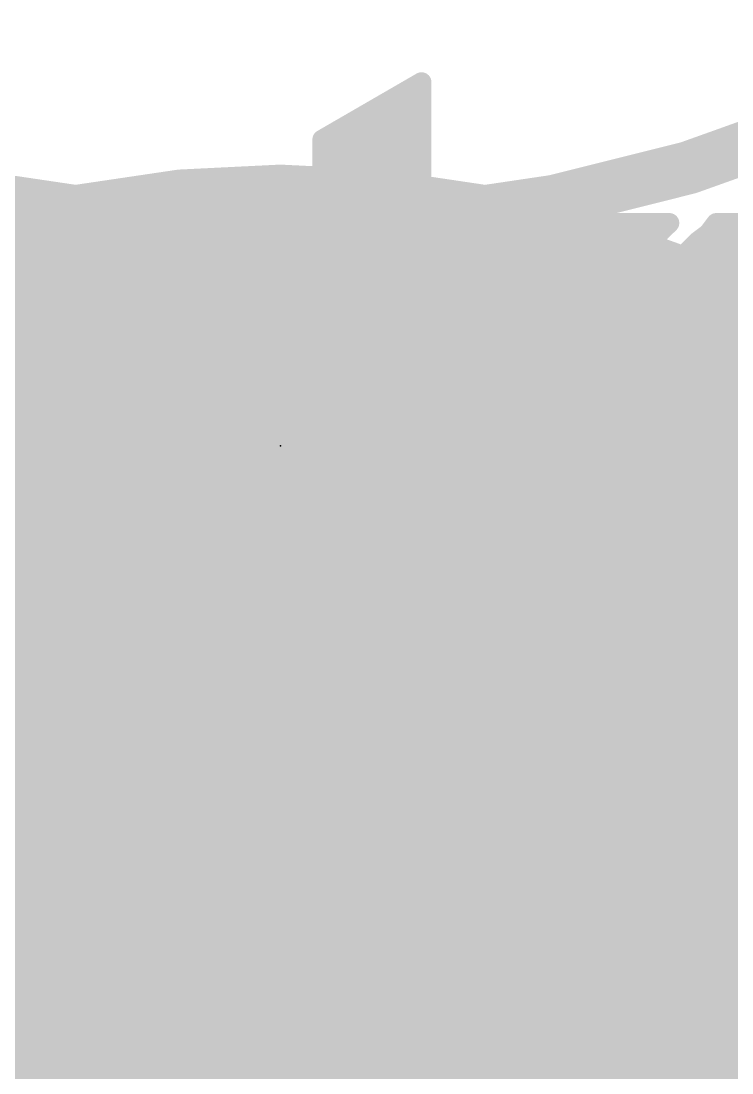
# Model space of a CAD drawing. Extents: x -31.8 to 54.9, y -9.4 to 30.
# Drawn here: x 11.706 to 14.431, y 20.455 to 24.49 of the extents above; entities that cross this region are included whole.
import ezdxf

# ---------------------------------------------------------------- set-up
doc = ezdxf.new("R2010")
doc.units = 0
for name, color, linetype in [('16', 132, 'CONTINUOUS'), ('18', 110, 'CONTINUOUS'), ('21', 253, 'CONTINUOUS'), ('22', 253, 'CONTINUOUS'), ('23', 53, 'CONTINUOUS'), ('40', 132, 'CONTINUOUS'), ('51', 253, 'CONTINUOUS'), ('52', 253, 'CONTINUOUS')]:
    doc.layers.add(name, color=color, linetype=linetype)

# ---------------------------------------------------------------- blocks, each defined once
blk = doc.blocks.new('PIE')
at = {"const_width": 0.5}
blk.add_lwpolyline([(0, -0.25, 1), (0, 0.25, 1), (0, -0.25)], format="xyb", dxfattribs=at)
blk = doc.blocks.new('ROUNDV')
at = {"const_width": 0.5}
blk.add_lwpolyline([(0, -0.25, 1), (0, 0.25, 1), (0, -0.25)], format="xyb", dxfattribs=at)

msp = doc.modelspace()

# ---------------------------------------------------------------- linework, layer by layer
at = {"layer": '21'}
for points, const_width in [([(12.861, 24.035), (13.241, 24.255)], 0.0762), ([(13.241, 24.255), (13.241, 23.205)], 0.0762), ([(13.2006, 24.2316), (13.241, 24.2316)], 0.0762), ([(13.069, 24.1554), (13.241, 24.1554)], 0.0762), ([(12.9373, 24.0792), (13.241, 24.0792)], 0.0762), ([(12.861, 22.295), (12.861, 24.035)], 0.0762), ([(12.861, 24.003), (13.241, 24.003)], 0.0762), ([(12.861, 23.9268), (13.241, 23.9268)], 0.0762), ([(12.861, 23.8506), (13.241, 23.8506)], 0.0762), ([(12.861, 23.7744), (13.241, 23.7744)], 0.0762), ([(12.411, 23.705), (12.551, 23.745)], 0.0762), ([(12.551, 23.745), (12.691, 23.745)], 0.0762), ([(12.691, 23.745), (12.701, 23.735)], 0.0762), ([(12.701, 23.735), (12.701, 23.375)], 0.0762), ([(12.031, 23.685), (12.071, 23.695)], 0.0762), ([(12.071, 23.695), (12.121, 23.705)], 0.0762), ([(12.087, 23.6982), (12.161, 23.6982)], 0.0762), ([(12.121, 23.705), (12.161, 23.715)], 0.0762), ([(12.161, 23.715), (12.161, 23.445)], 0.0762), ([(12.291, 23.625), (12.411, 23.705)], 0.0762), ([(12.4008, 23.6982), (12.701, 23.6982)], 0.0762), ([(12.861, 23.6982), (13.241, 23.6982)], 0.0762), ([(13.241, 23.205), (13.731, 23.715)], 0.0762), ([(14.191, 23.715), (13.661, 23.195)], 0.0762), ([(13.7149, 23.6982), (14.1739, 23.6982)], 0.0762), ([(13.731, 23.715), (14.191, 23.715)], 0.0762), ([(14.341, 23.675), (14.371, 23.715)], 0.0762), ([(14.3584, 23.6982), (15.151, 23.6982)], 0.0762), ([(14.371, 23.715), (14.491, 23.715)], 0.0762), ([(11.791, 23.645), (11.891, 23.665)], 0.0762), ([(11.791, 22.295), (11.791, 23.645)], 0.0762), ([(11.891, 23.665), (11.931, 23.675)], 0.0762), ([(11.931, 23.675), (11.981, 23.675)], 0.0762), ([(11.981, 23.675), (12.031, 23.685)], 0.0762), ([(14.241, 23.585), (14.301, 23.645)], 0.0762), ([(14.301, 23.645), (14.341, 23.675)], 0.0762), ([(11.791, 23.622), (12.161, 23.622)], 0.0762), ([(12.241, 23.575), (12.291, 23.625)], 0.0762), ([(12.288, 23.622), (12.701, 23.622)], 0.0762), ([(12.861, 23.622), (13.241, 23.622)], 0.0762), ([(13.6416, 23.622), (14.0962, 23.622)], 0.0762), ([(14.278, 23.622), (15.151, 23.622)], 0.0762), ([(12.201, 23.515), (12.241, 23.575)], 0.0762), ([(14.211, 23.545), (14.241, 23.585)], 0.0762), ([(11.791, 23.5458), (12.161, 23.5458)], 0.0762), ([(12.2215, 23.5458), (12.701, 23.5458)], 0.0762), ([(12.861, 23.5458), (13.241, 23.5458)], 0.0762), ([(13.5684, 23.5458), (14.0185, 23.5458)], 0.0762), ([(14.171, 23.515), (14.211, 23.545)], 0.0762), ([(14.2116, 23.5458), (15.151, 23.5458)], 0.0762), ([(12.171, 23.445), (12.201, 23.515)], 0.0762), ([(14.111, 23.455), (14.171, 23.515)], 0.0762), ([(11.791, 23.4696), (12.161, 23.4696)], 0.0762), ([(12.161, 23.445), (12.171, 23.445)], 0.0762), ([(12.1815, 23.4696), (12.701, 23.4696)], 0.0762), ([(12.861, 23.4696), (13.241, 23.4696)], 0.0762), ([(13.4952, 23.4696), (13.9409, 23.4696)], 0.0762), ([(14.491, 23.455), (14.111, 23.455)], 0.0762), ([(14.1256, 23.4696), (15.151, 23.4696)], 0.0762), ([(11.791, 23.3934), (12.701, 23.3934)], 0.0762), ([(12.461, 23.375), (12.381, 23.355)], 0.0762), ([(12.561, 23.385), (12.461, 23.375)], 0.0762), ([(12.671, 23.385), (12.561, 23.385)], 0.0762), ([(12.691, 23.375), (12.671, 23.385)], 0.0762), ([(12.701, 23.375), (12.691, 23.375)], 0.0762), ([(12.861, 23.3934), (13.241, 23.3934)], 0.0762), ([(13.422, 23.3934), (13.8632, 23.3934)], 0.0762), ([(12.381, 23.355), (12.321, 23.315)], 0.0762), ([(11.791, 23.3172), (12.3243, 23.3172)], 0.0762), ([(12.321, 23.315), (12.261, 23.255)], 0.0762), ([(12.861, 23.3172), (13.241, 23.3172)], 0.0762), ([(13.3488, 23.3172), (13.7856, 23.3172)], 0.0762), ([(12.261, 23.255), (12.201, 23.115)], 0.0762), ([(11.791, 23.241), (12.255, 23.241)], 0.0762), ([(12.861, 23.241), (13.241, 23.241)], 0.0762), ([(13.2756, 23.241), (13.7079, 23.241)], 0.0762), ([(11.791, 23.1648), (12.2223, 23.1648)], 0.0762), ([(12.861, 23.1648), (13.6808, 23.1648)], 0.0762), ([(13.661, 23.195), (14.251, 22.295)], 0.0762), ([(11.791, 23.0886), (12.1951, 23.0886)], 0.0762), ([(12.201, 23.115), (12.181, 23.025)], 0.0762), ([(12.861, 23.0886), (13.7308, 23.0886)], 0.0762), ([(11.791, 23.0124), (12.181, 23.0124)], 0.0762), ([(12.181, 23.025), (12.181, 22.295)], 0.0762), ([(12.861, 23.0124), (13.7807, 23.0124)], 0.0762), ([(11.791, 22.9362), (12.181, 22.9362)], 0.0762), ([(12.861, 22.9362), (13.8307, 22.9362)], 0.0762), ([(13.391, 22.935), (13.241, 22.785)], 0.0762), ([(13.781, 22.295), (13.391, 22.935)], 0.0762), ([(11.791, 22.86), (12.181, 22.86)], 0.0762), ([(12.861, 22.86), (13.316, 22.86)], 0.0762), ([(13.4367, 22.86), (13.8806, 22.86)], 0.0762), ([(11.791, 22.7838), (12.181, 22.7838)], 0.0762), ([(12.861, 22.7838), (13.241, 22.7838)], 0.0762), ([(13.241, 22.785), (13.241, 22.295)], 0.0762), ([(13.4831, 22.7838), (13.9306, 22.7838)], 0.0762), ([(11.791, 22.7076), (12.181, 22.7076)], 0.0762), ([(12.861, 22.7076), (13.241, 22.7076)], 0.0762), ([(13.5296, 22.7076), (13.9805, 22.7076)], 0.0762), ([(11.791, 22.6314), (12.181, 22.6314)], 0.0762), ([(12.861, 22.6314), (13.241, 22.6314)], 0.0762), ([(13.576, 22.6314), (14.0305, 22.6314)], 0.0762), ([(11.791, 22.5552), (12.181, 22.5552)], 0.0762), ([(12.861, 22.5552), (13.241, 22.5552)], 0.0762), ([(13.6224, 22.5552), (14.0804, 22.5552)], 0.0762), ([(11.791, 22.479), (12.181, 22.479)], 0.0762), ([(12.861, 22.479), (13.241, 22.479)], 0.0762), ([(13.6689, 22.479), (14.1304, 22.479)], 0.0762), ([(11.791, 22.4028), (12.181, 22.4028)], 0.0762), ([(12.861, 22.4028), (13.241, 22.4028)], 0.0762), ([(13.7153, 22.4028), (14.1803, 22.4028)], 0.0762), ([(11.791, 22.3266), (12.181, 22.3266)], 0.0762), ([(12.861, 22.3266), (13.241, 22.3266)], 0.0762), ([(13.7617, 22.3266), (14.2303, 22.3266)], 0.0762), ([(12.181, 22.295), (11.791, 22.295)], 0.0762), ([(13.241, 22.295), (12.861, 22.295)], 0.0762), ([(14.251, 22.295), (13.781, 22.295)], 0.0762), ([(11.16, 21.59), (14.24, 21.59)], 0.2032)]:
    msp.add_lwpolyline(points, dxfattribs=dict(at, const_width=const_width))
for points, const_width in [([(13.2601, 24.255, 1), (13.222, 24.255)], 0.0381), ([(13.2505, 24.2385, 1), (13.2315, 24.2715)], 0.0381), ([(13.2006, 24.2507, 1), (13.2006, 24.2126)], 0.0381), ([(13.241, 24.2126, 1), (13.241, 24.2507)], 0.0381), ([(13.069, 24.1745, 1), (13.069, 24.1364)], 0.0381), ([(13.241, 24.1364, 1), (13.241, 24.1745)], 0.0381), ([(12.9373, 24.0983, 1), (12.9373, 24.0602)], 0.0381), ([(13.241, 24.0602, 1), (13.241, 24.0983)], 0.0381), ([(12.8515, 24.0515, 1), (12.8705, 24.0185)], 0.0381), ([(12.8801, 24.035, 1), (12.842, 24.035)], 0.0381), ([(12.861, 24.0221, 1), (12.861, 23.984)], 0.0381), ([(13.241, 23.984, 1), (13.241, 24.0221)], 0.0381), ([(12.861, 23.9459, 1), (12.861, 23.9078)], 0.0381), ([(13.241, 23.9078, 1), (13.241, 23.9459)], 0.0381), ([(12.861, 23.8697, 1), (12.861, 23.8316)], 0.0381), ([(13.241, 23.8316, 1), (13.241, 23.8697)], 0.0381), ([(12.861, 23.7934, 1), (12.861, 23.7553)], 0.0381), ([(13.241, 23.7553, 1), (13.241, 23.7934)], 0.0381), ([(12.551, 23.7641, 1), (12.551, 23.726)], 0.0381), ([(12.5562, 23.7267, 1), (12.5458, 23.7633)], 0.0381), ([(12.7045, 23.7585, 1), (12.6775, 23.7315)], 0.0381), ([(12.7201, 23.735, 1), (12.682, 23.735)], 0.0381), ([(12.6875, 23.7215, 1), (12.7145, 23.7485)], 0.0381), ([(12.691, 23.726, 1), (12.691, 23.7641)], 0.0381), ([(12.0673, 23.7137, 1), (12.0747, 23.6763)], 0.0381), ([(12.0756, 23.6765, 1), (12.0664, 23.7135)], 0.0381), ([(12.087, 23.7172, 1), (12.087, 23.6791)], 0.0381), ([(12.1164, 23.7235, 1), (12.1256, 23.6865)], 0.0381), ([(12.1247, 23.6863, 1), (12.1173, 23.7237)], 0.0381), ([(12.1801, 23.715, 1), (12.142, 23.715)], 0.0381), ([(12.1656, 23.6965, 1), (12.1564, 23.7335)], 0.0381), ([(12.161, 23.6791, 1), (12.161, 23.7172)], 0.0381), ([(12.4008, 23.7172, 1), (12.4008, 23.6791)], 0.0381), ([(12.4058, 23.7233, 1), (12.4162, 23.6867)], 0.0381), ([(12.4216, 23.6891, 1), (12.4004, 23.7209)], 0.0381), ([(12.701, 23.6791, 1), (12.701, 23.7172)], 0.0381), ([(12.861, 23.7172, 1), (12.861, 23.6791)], 0.0381), ([(13.241, 23.6791, 1), (13.241, 23.7172)], 0.0381), ([(13.7149, 23.7172, 1), (13.7149, 23.6791)], 0.0381), ([(13.731, 23.734, 1), (13.731, 23.6959)], 0.0381), ([(13.7447, 23.7018, 1), (13.7173, 23.7282)], 0.0381), ([(14.1739, 23.6791, 1), (14.1739, 23.7172)], 0.0381), ([(14.2043, 23.7014, 1), (14.1777, 23.7286)], 0.0381), ([(14.191, 23.6959, 1), (14.191, 23.734)], 0.0381), ([(14.3584, 23.7172, 1), (14.3584, 23.6791)], 0.0381), ([(14.371, 23.734, 1), (14.371, 23.6959)], 0.0381), ([(14.3862, 23.7036, 1), (14.3558, 23.7264)], 0.0381), ([(11.8101, 23.645, 1), (11.772, 23.645)], 0.0381), ([(11.8864, 23.6835, 1), (11.8956, 23.6465)], 0.0381), ([(11.8947, 23.6463, 1), (11.8873, 23.6837)], 0.0381), ([(11.931, 23.6941, 1), (11.931, 23.656)], 0.0381), ([(11.9356, 23.6565, 1), (11.9264, 23.6935)], 0.0381), ([(11.9773, 23.6937, 1), (11.9847, 23.6563)], 0.0381), ([(11.981, 23.656, 1), (11.981, 23.6941)], 0.0381), ([(12.0264, 23.7035, 1), (12.0356, 23.6665)], 0.0381), ([(12.0347, 23.6663, 1), (12.0273, 23.7037)], 0.0381), ([(14.3145, 23.6315, 1), (14.2875, 23.6585)], 0.0381), ([(14.3258, 23.6864, 1), (14.3562, 23.6636)], 0.0381), ([(14.3524, 23.6598, 1), (14.3296, 23.6902)], 0.0381), ([(11.7873, 23.6637, 1), (11.7947, 23.6263)], 0.0381), ([(11.791, 23.641, 1), (11.791, 23.6029)], 0.0381), ([(12.161, 23.6029, 1), (12.161, 23.641)], 0.0381), ([(12.288, 23.641, 1), (12.288, 23.6029)], 0.0381), ([(12.2804, 23.6409, 1), (12.3016, 23.6091)], 0.0381), ([(12.3045, 23.6115, 1), (12.2775, 23.6385)], 0.0381), ([(12.701, 23.6029, 1), (12.701, 23.641)], 0.0381), ([(12.861, 23.641, 1), (12.861, 23.6029)], 0.0381), ([(13.241, 23.6029, 1), (13.241, 23.641)], 0.0381), ([(13.6416, 23.641, 1), (13.6416, 23.6029)], 0.0381), ([(14.0962, 23.6029, 1), (14.0962, 23.641)], 0.0381), ([(14.278, 23.641, 1), (14.278, 23.6029)], 0.0381), ([(14.2896, 23.6602, 1), (14.3124, 23.6298)], 0.0381), ([(12.2275, 23.5885, 1), (12.2545, 23.5615)], 0.0381), ([(12.2569, 23.5644, 1), (12.2251, 23.5856)], 0.0381), ([(14.2275, 23.5985, 1), (14.2545, 23.5715)], 0.0381), ([(14.2562, 23.5736, 1), (14.2258, 23.5964)], 0.0381), ([(11.791, 23.5648, 1), (11.791, 23.5267)], 0.0381), ([(12.161, 23.5267, 1), (12.161, 23.5648)], 0.0381), ([(12.2215, 23.5648, 1), (12.2215, 23.5267)], 0.0381), ([(12.701, 23.5267, 1), (12.701, 23.5648)], 0.0381), ([(12.861, 23.5648, 1), (12.861, 23.5267)], 0.0381), ([(13.241, 23.5267, 1), (13.241, 23.5648)], 0.0381), ([(13.5684, 23.5648, 1), (13.5684, 23.5267)], 0.0381), ([(14.0185, 23.5267, 1), (14.0185, 23.5648)], 0.0381), ([(14.1958, 23.5564, 1), (14.2262, 23.5336)], 0.0381), ([(14.2116, 23.5648, 1), (14.2116, 23.5267)], 0.0381), ([(14.2224, 23.5298, 1), (14.1996, 23.5602)], 0.0381), ([(12.1851, 23.5256, 1), (12.2169, 23.5044)], 0.0381), ([(12.2185, 23.5075, 1), (12.1835, 23.5225)], 0.0381), ([(14.1596, 23.5302, 1), (14.1824, 23.4998)], 0.0381), ([(14.1845, 23.5015, 1), (14.1575, 23.5285)], 0.0381), ([(11.791, 23.4886, 1), (11.791, 23.4505)], 0.0381), ([(12.161, 23.4641, 1), (12.161, 23.426)], 0.0381), ([(12.161, 23.4505, 1), (12.161, 23.4886)], 0.0381), ([(12.1815, 23.4886, 1), (12.1815, 23.4505)], 0.0381), ([(12.171, 23.426, 1), (12.171, 23.4641)], 0.0381), ([(12.701, 23.4505, 1), (12.701, 23.4886)], 0.0381), ([(12.861, 23.4886, 1), (12.861, 23.4505)], 0.0381), ([(13.241, 23.4505, 1), (13.241, 23.4886)], 0.0381), ([(13.4952, 23.4886, 1), (13.4952, 23.4505)], 0.0381), ([(13.9409, 23.4505, 1), (13.9409, 23.4886)], 0.0381), ([(14.111, 23.4741, 1), (14.111, 23.436)], 0.0381), ([(14.0975, 23.4685, 1), (14.1245, 23.4415)], 0.0381), ([(14.1256, 23.4886, 1), (14.1256, 23.4505)], 0.0381), ([(12.142, 23.445, 1), (12.1801, 23.445)], 0.0381), ([(12.1535, 23.4525, 1), (12.1885, 23.4375)], 0.0381), ([(11.791, 23.4124, 1), (11.791, 23.3743)], 0.0381), ([(12.4591, 23.394, 1), (12.4629, 23.356)], 0.0381), ([(12.4656, 23.3565, 1), (12.4564, 23.3935)], 0.0381), ([(12.561, 23.4041, 1), (12.561, 23.366)], 0.0381), ([(12.5629, 23.366, 1), (12.5591, 23.404)], 0.0381), ([(12.6795, 23.402, 1), (12.6625, 23.368)], 0.0381), ([(12.671, 23.366, 1), (12.671, 23.4041)], 0.0381), ([(12.691, 23.3941, 1), (12.691, 23.3559)], 0.0381), ([(12.6825, 23.358, 1), (12.6995, 23.392)], 0.0381), ([(12.701, 23.3743, 1), (12.701, 23.4124)], 0.0381), ([(12.701, 23.3559, 1), (12.701, 23.3941)], 0.0381), ([(12.861, 23.4124, 1), (12.861, 23.3743)], 0.0381), ([(13.241, 23.3743, 1), (13.241, 23.4124)], 0.0381), ([(13.422, 23.4124, 1), (13.422, 23.3743)], 0.0381), ([(13.8632, 23.3743, 1), (13.8632, 23.4124)], 0.0381), ([(12.3764, 23.3735, 1), (12.3856, 23.3365)], 0.0381), ([(12.3916, 23.3391, 1), (12.3704, 23.3709)], 0.0381), ([(12.682, 23.375, 1), (12.7201, 23.375)], 0.0381), ([(11.791, 23.3362, 1), (11.791, 23.2981)], 0.0381), ([(12.3104, 23.3309, 1), (12.3316, 23.2991)], 0.0381), ([(12.3345, 23.3015, 1), (12.3075, 23.3285)], 0.0381), ([(12.3243, 23.2981, 1), (12.3243, 23.3362)], 0.0381), ([(12.861, 23.3362, 1), (12.861, 23.2981)], 0.0381), ([(13.241, 23.2981, 1), (13.241, 23.3362)], 0.0381), ([(13.3488, 23.3362, 1), (13.3488, 23.2981)], 0.0381), ([(13.7856, 23.2981, 1), (13.7856, 23.3362)], 0.0381), ([(12.2475, 23.2685, 1), (12.2745, 23.2415)], 0.0381), ([(12.2785, 23.2475, 1), (12.2435, 23.2625)], 0.0381), ([(11.791, 23.26, 1), (11.791, 23.2219)], 0.0381), ([(12.255, 23.2219, 1), (12.255, 23.26)], 0.0381), ([(12.861, 23.26, 1), (12.861, 23.2219)], 0.0381), ([(13.241, 23.2219, 1), (13.241, 23.26)], 0.0381), ([(13.2756, 23.26, 1), (13.2756, 23.2219)], 0.0381), ([(13.7079, 23.2219, 1), (13.7079, 23.26)], 0.0381), ([(11.791, 23.1838, 1), (11.791, 23.1457)], 0.0381), ([(12.2223, 23.1457, 1), (12.2223, 23.1838)], 0.0381), ([(12.861, 23.1838, 1), (12.861, 23.1457)], 0.0381), ([(13.2273, 23.2182, 1), (13.2547, 23.1918)], 0.0381), ([(13.222, 23.205, 1), (13.2601, 23.205)], 0.0381), ([(13.6477, 23.2086, 1), (13.6743, 23.1814)], 0.0381), ([(13.6769, 23.2054, 1), (13.6451, 23.1846)], 0.0381), ([(13.6808, 23.1457, 1), (13.6808, 23.1838)], 0.0381), ([(11.791, 23.1076, 1), (11.791, 23.0695)], 0.0381), ([(12.1835, 23.1225, 1), (12.2185, 23.1075)], 0.0381), ([(12.2196, 23.1109, 1), (12.1824, 23.1191)], 0.0381), ([(12.1951, 23.0695, 1), (12.1951, 23.1076)], 0.0381), ([(12.861, 23.1076, 1), (12.861, 23.0695)], 0.0381), ([(13.7308, 23.0695, 1), (13.7308, 23.1076)], 0.0381), ([(11.791, 23.0314, 1), (11.791, 22.9933)], 0.0381), ([(12.1624, 23.0291, 1), (12.1996, 23.0209)], 0.0381), ([(12.2001, 23.025, 1), (12.162, 23.025)], 0.0381), ([(12.181, 22.9933, 1), (12.181, 23.0314)], 0.0381), ([(12.861, 23.0314, 1), (12.861, 22.9933)], 0.0381), ([(13.7807, 22.9933, 1), (13.7807, 23.0314)], 0.0381), ([(11.791, 22.9552, 1), (11.791, 22.9171)], 0.0381), ([(12.181, 22.9171, 1), (12.181, 22.9552)], 0.0381), ([(12.861, 22.9552, 1), (12.861, 22.9171)], 0.0381), ([(13.4073, 22.9449, 1), (13.3747, 22.9251)], 0.0381), ([(13.4045, 22.9215, 1), (13.3775, 22.9485)], 0.0381), ([(13.8307, 22.9171, 1), (13.8307, 22.9552)], 0.0381), ([(11.791, 22.879, 1), (11.791, 22.8409)], 0.0381), ([(12.181, 22.8409, 1), (12.181, 22.879)], 0.0381), ([(12.861, 22.879, 1), (12.861, 22.8409)], 0.0381), ([(13.316, 22.8409, 1), (13.316, 22.879)], 0.0381), ([(13.4367, 22.879, 1), (13.4367, 22.8409)], 0.0381), ([(13.8806, 22.8409, 1), (13.8806, 22.879)], 0.0381), ([(11.791, 22.8028, 1), (11.791, 22.7647)], 0.0381), ([(12.181, 22.7647, 1), (12.181, 22.8028)], 0.0381), ([(12.861, 22.8028, 1), (12.861, 22.7647)], 0.0381), ([(13.2601, 22.785, 1), (13.222, 22.785)], 0.0381), ([(13.2275, 22.7985, 1), (13.2545, 22.7715)], 0.0381), ([(13.241, 22.7647, 1), (13.241, 22.8028)], 0.0381), ([(13.4831, 22.8028, 1), (13.4831, 22.7647)], 0.0381), ([(13.9306, 22.7647, 1), (13.9306, 22.8028)], 0.0381), ([(11.791, 22.7266, 1), (11.791, 22.6885)], 0.0381), ([(12.181, 22.6885, 1), (12.181, 22.7266)], 0.0381), ([(12.861, 22.7266, 1), (12.861, 22.6885)], 0.0381), ([(13.241, 22.6885, 1), (13.241, 22.7266)], 0.0381), ([(13.5296, 22.7266, 1), (13.5296, 22.6885)], 0.0381), ([(13.9805, 22.6885, 1), (13.9805, 22.7266)], 0.0381), ([(11.791, 22.6505, 1), (11.791, 22.6124)], 0.0381), ([(12.181, 22.6124, 1), (12.181, 22.6505)], 0.0381), ([(12.861, 22.6505, 1), (12.861, 22.6124)], 0.0381), ([(13.241, 22.6124, 1), (13.241, 22.6505)], 0.0381), ([(13.576, 22.6505, 1), (13.576, 22.6124)], 0.0381), ([(14.0305, 22.6124, 1), (14.0305, 22.6505)], 0.0381), ([(11.791, 22.5743, 1), (11.791, 22.5362)], 0.0381), ([(12.181, 22.5362, 1), (12.181, 22.5743)], 0.0381), ([(12.861, 22.5743, 1), (12.861, 22.5362)], 0.0381), ([(13.241, 22.5362, 1), (13.241, 22.5743)], 0.0381), ([(13.6224, 22.5743, 1), (13.6224, 22.5362)], 0.0381), ([(14.0804, 22.5362, 1), (14.0804, 22.5743)], 0.0381), ([(11.791, 22.4981, 1), (11.791, 22.46)], 0.0381), ([(12.181, 22.46, 1), (12.181, 22.4981)], 0.0381), ([(12.861, 22.4981, 1), (12.861, 22.46)], 0.0381), ([(13.241, 22.46, 1), (13.241, 22.4981)], 0.0381), ([(13.6689, 22.4981, 1), (13.6689, 22.46)], 0.0381), ([(14.1304, 22.46, 1), (14.1304, 22.4981)], 0.0381), ([(11.791, 22.4219, 1), (11.791, 22.3838)], 0.0381), ([(12.181, 22.3838, 1), (12.181, 22.4219)], 0.0381), ([(12.861, 22.4219, 1), (12.861, 22.3838)], 0.0381), ([(13.241, 22.3838, 1), (13.241, 22.4219)], 0.0381), ([(13.7153, 22.4219, 1), (13.7153, 22.3838)], 0.0381), ([(14.1803, 22.3838, 1), (14.1803, 22.4219)], 0.0381), ([(11.791, 22.3457, 1), (11.791, 22.3076)], 0.0381), ([(12.181, 22.3076, 1), (12.181, 22.3457)], 0.0381), ([(12.861, 22.3457, 1), (12.861, 22.3076)], 0.0381), ([(13.241, 22.3076, 1), (13.241, 22.3457)], 0.0381), ([(13.7617, 22.3457, 1), (13.7617, 22.3076)], 0.0381), ([(14.2303, 22.3076, 1), (14.2303, 22.3457)], 0.0381), ([(11.791, 22.3141, 1), (11.791, 22.276)], 0.0381), ([(11.772, 22.295, 1), (11.8101, 22.295)], 0.0381), ([(12.162, 22.295, 1), (12.2001, 22.295)], 0.0381), ([(12.181, 22.276, 1), (12.181, 22.3141)], 0.0381), ([(12.861, 22.3141, 1), (12.861, 22.276)], 0.0381), ([(12.842, 22.295, 1), (12.8801, 22.295)], 0.0381), ([(13.222, 22.295, 1), (13.2601, 22.295)], 0.0381), ([(13.241, 22.276, 1), (13.241, 22.3141)], 0.0381), ([(13.781, 22.3141, 1), (13.781, 22.276)], 0.0381), ([(13.7647, 22.2851, 1), (13.7973, 22.3049)], 0.0381), ([(14.2351, 22.2846, 1), (14.2669, 22.3054)], 0.0381), ([(14.251, 22.276, 1), (14.251, 22.3141)], 0.0381), ([(14.24, 21.5392, 1), (14.24, 21.6408)], 0.1016)]:
    msp.add_lwpolyline(points, format="xyb", dxfattribs=dict(at, const_width=const_width))
at = {"layer": '22', "const_width": 0.2032}
msp.add_lwpolyline([(8.89, 25.273, 0.4142), (16.51, 25.273)], format="xyb", dxfattribs=at)
at = {"layer": '23'}
msp.add_point((12.7, 22.86), dxfattribs=at)
at = {"layer": '40', "const_width": 0.127}
msp.add_lwpolyline([(12.7, 13.939, 1), (12.7, 25.939, 1), (12.7, 13.939)], format="xyb", dxfattribs=at)
at = {"layer": '51', "const_width": 0.2032}
msp.add_lwpolyline([(14.24, 21.59), (15.24, 20.59)], dxfattribs=at)
at = {"layer": '51', "const_width": 0.1016}
msp.add_lwpolyline([(14.2759, 21.6259, 1), (14.2041, 21.5541)], format="xyb", dxfattribs=at)
at = {"layer": '52', "const_width": 0.127}
msp.add_lwpolyline([(12.7, 13.939, 1), (12.7, 25.939, 1), (12.7, 13.939)], format="xyb", dxfattribs=at)

# ---------------------------------------------------------------- block references
at = {"layer": '16', "xscale": 8, "yscale": 8}
msp.add_blockref('PIE', (12.7, 19.939), dxfattribs=at)
at = {"layer": '18', "xscale": 0.7366, "yscale": 0.7366}
for p in [(12.7, 22.86), (12.7, 22.86), (12.7, 21.59), (12.7, 21.59)]:
    msp.add_blockref('ROUNDV', p, dxfattribs=at)

doc.saveas('drawing.dxf')
